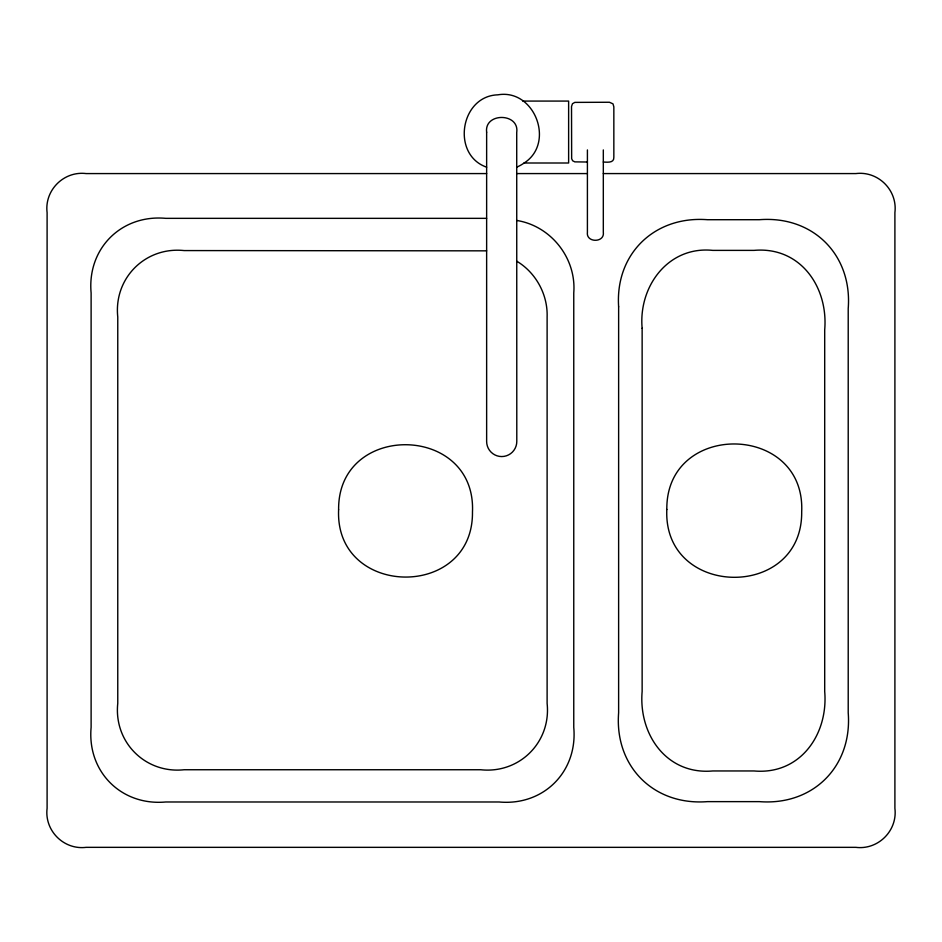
<?xml version="1.0" encoding="UTF-8"?>
<svg xmlns="http://www.w3.org/2000/svg" width="942" height="942" viewBox="0 0 942 942"><rect width="100%" height="100%" fill="white"/><g stroke="black" fill="none" stroke-linecap="round" stroke-linejoin="round"><path stroke-width="1.41" d="M522.763 101.077L568.627 101.077L568.627 163.001L524.011 163.001M587.408 162.012L574.808 161.871L572.654 160.764L571.653 158.715L571.523 106.552L572.442 103.75L574.808 102.384L609.439 102.254L612.995 103.856L613.843 106.835L613.843 157.232C614.172 162.954 607.943 162.307 603.316 162.012M486.637 173.575L86.146 173.575C63.797 170.785 44.309 190.272 47.1 212.621L47.1 808.295C44.309 830.644 63.797 850.131 86.146 847.341L855.854 847.341C878.203 850.131 897.691 830.644 894.9 808.295L894.9 212.621C897.691 190.272 878.203 170.785 855.854 173.575L603.316 173.575M516.722 173.575L587.408 173.575M486.637 218.344L165.745 218.344C121.341 214.293 87.053 248.582 91.115 292.974L91.115 727.342C87.053 771.745 121.341 806.034 165.745 801.983L499.13 801.983C543.522 806.034 577.823 771.745 573.76 727.342L573.76 292.974C576.539 258.296 551.07 225.927 516.722 220.452M486.637 250.843L184.161 250.572C145.351 246.439 113.629 278.161 117.762 316.959L117.762 703.356C113.629 742.155 145.351 773.888 184.161 769.744L480.714 769.744C519.513 773.888 551.247 742.155 547.114 703.356L547.114 316.959C547.891 294.587 535.939 272.662 516.722 261.181M486.637 167.181C451.006 154.747 460.238 95.931 497.847 94.836C534.691 88.454 555.415 143.066 524.152 163.001A40.459 40.459 0 0 1 516.711 167.17M603.316 149.931L603.316 232.344C604.811 242.93 585.912 242.918 587.408 232.344L587.408 149.931M642.138 328.287L642.138 691.463C638.452 734.336 666.571 775.078 712.8 770.956L754.047 770.956C800.264 775.078 828.383 734.336 824.697 691.463L824.697 329.877C828.383 286.992 800.264 246.251 754.047 250.384L712.8 250.384C668.137 245.791 638.335 286.556 642.138 328.287M486.637 132.174L486.637 441.445A15.107 15.107 0 0 0 501.674 456.564A15.107 15.107 0 0 0 516.793 441.445L516.722 132.481C519.584 112.651 484.164 112.369 486.637 132.174M618.635 306.798L618.623 712.764C614.408 766.447 653.807 805.846 707.477 801.63L759.358 801.63C813.028 805.846 852.428 766.447 848.212 712.764L848.212 308.564C852.428 254.893 813.028 215.494 759.358 219.71L707.477 219.71C654.761 215.624 615.044 253.716 618.635 306.798M338.614 509.74C334.693 597.97 473.39 600.231 472.472 512.048C476.405 423.818 337.695 421.557 338.614 509.74M666.818 509.469C662.862 598.37 802.619 600.655 801.689 511.8C805.646 422.899 665.9 420.627 666.818 509.469"/></g></svg>
